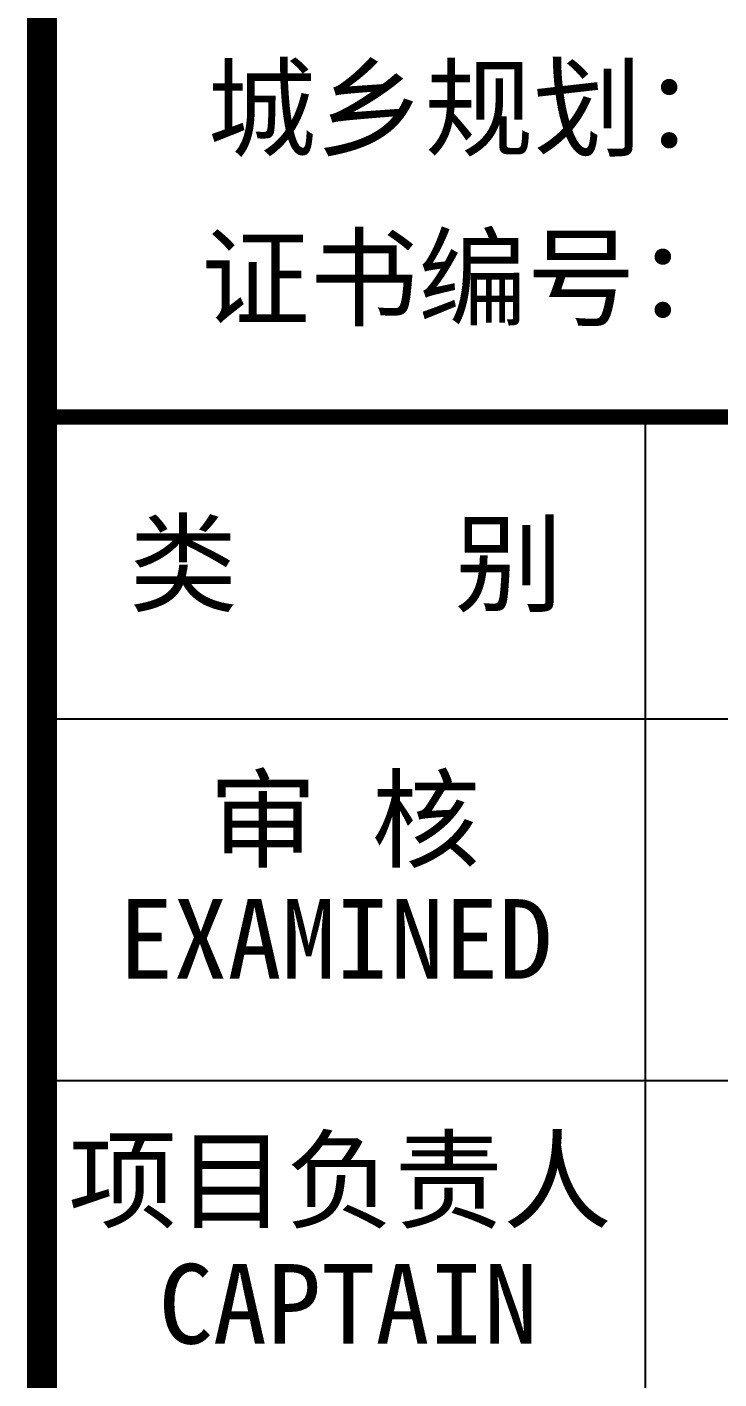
# Model space of a CAD drawing. Extents: x 69728788 to 150676229, y 15322671 to 43663798.
# Drawn here: x 75261667 to 75266235, y 20496647 to 20505576 of the extents above; entities that cross this region are included whole.
import ezdxf

# ---------------------------------------------------------------- set-up
doc = ezdxf.new("R2010")
doc.units = 0
doc.header["$LTSCALE"] = 1000
doc.header["$MEASUREMENT"] = 0
doc.layers.add('图框', color=253, linetype='CONTINUOUS')
doc.styles.add('STYLE-黑体', font='simhei.ttf')
doc.styles.add('黑体', font='simhei.ttf', dxfattribs={"width": 0.6, "height": 4.3})

msp = doc.modelspace()

# ---------------------------------------------------------------- linework, layer by layer
at = {"layer": '图框', "color": 0}
for p, q in [((75261765.8, 20501007.9), (75273784.3, 20501007.9)), ((75261765.8, 20501007.9), (75273784.3, 20501007.9)), ((75261765.8, 20498617.5), (75273784.3, 20498617.5))]:
    msp.add_line(p, q, dxfattribs=at)
at = {"layer": '图框', "color": 4, "const_width": 197.2}
msp.add_lwpolyline([(75273784.3, 20405702.8), (75261765.8, 20405702.8), (75261765.8, 20520502.8), (75273784.3, 20520502.8)], dxfattribs=at)
at = {"layer": '图框', "color": 0, "const_width": 100}
msp.add_lwpolyline([(75261765.8, 20502999.9), (75273784.3, 20502999.9), (75273784.3, 20482681.5), (75261765.8, 20482681.5)], close=True, dxfattribs=at)
at = {"layer": '图框', "color": 0}
for points in [[(75265749.8, 20501007.9), (75265749.8, 20502999.9)], [(75265749.8, 20489454.3), (75265749.8, 20501007.9)]]:
    msp.add_lwpolyline(points, dxfattribs=at)

# ---------------------------------------------------------------- texts
at = {"layer": '图框', "color": 4, "style": '黑体'}
for s, height, p in [('城乡规划：', 525.89, (75262857.8, 20504777.1)), ('证书编号：皖 城规编(162037)', 525.888, (75262815.7, 20503656.8))]:
    msp.add_text(s, height=height, dxfattribs=at).set_placement(p)
at = {"layer": '图框', "color": 0, "style": 'STYLE-黑体'}
for s, p in [('类    别 ', (75262340.3, 20501769.6)), ('审 核', (75262865.8, 20500080.1)), ('EXAMINED ', (75262274.5, 20499290.3)), ('项目负责人', (75261940.5, 20497697.7)), ('CAPTAIN', (75262535.5, 20496880.9))]:
    msp.add_text(s, height=525.89, dxfattribs=at).set_placement(p)

doc.saveas('drawing.dxf')
